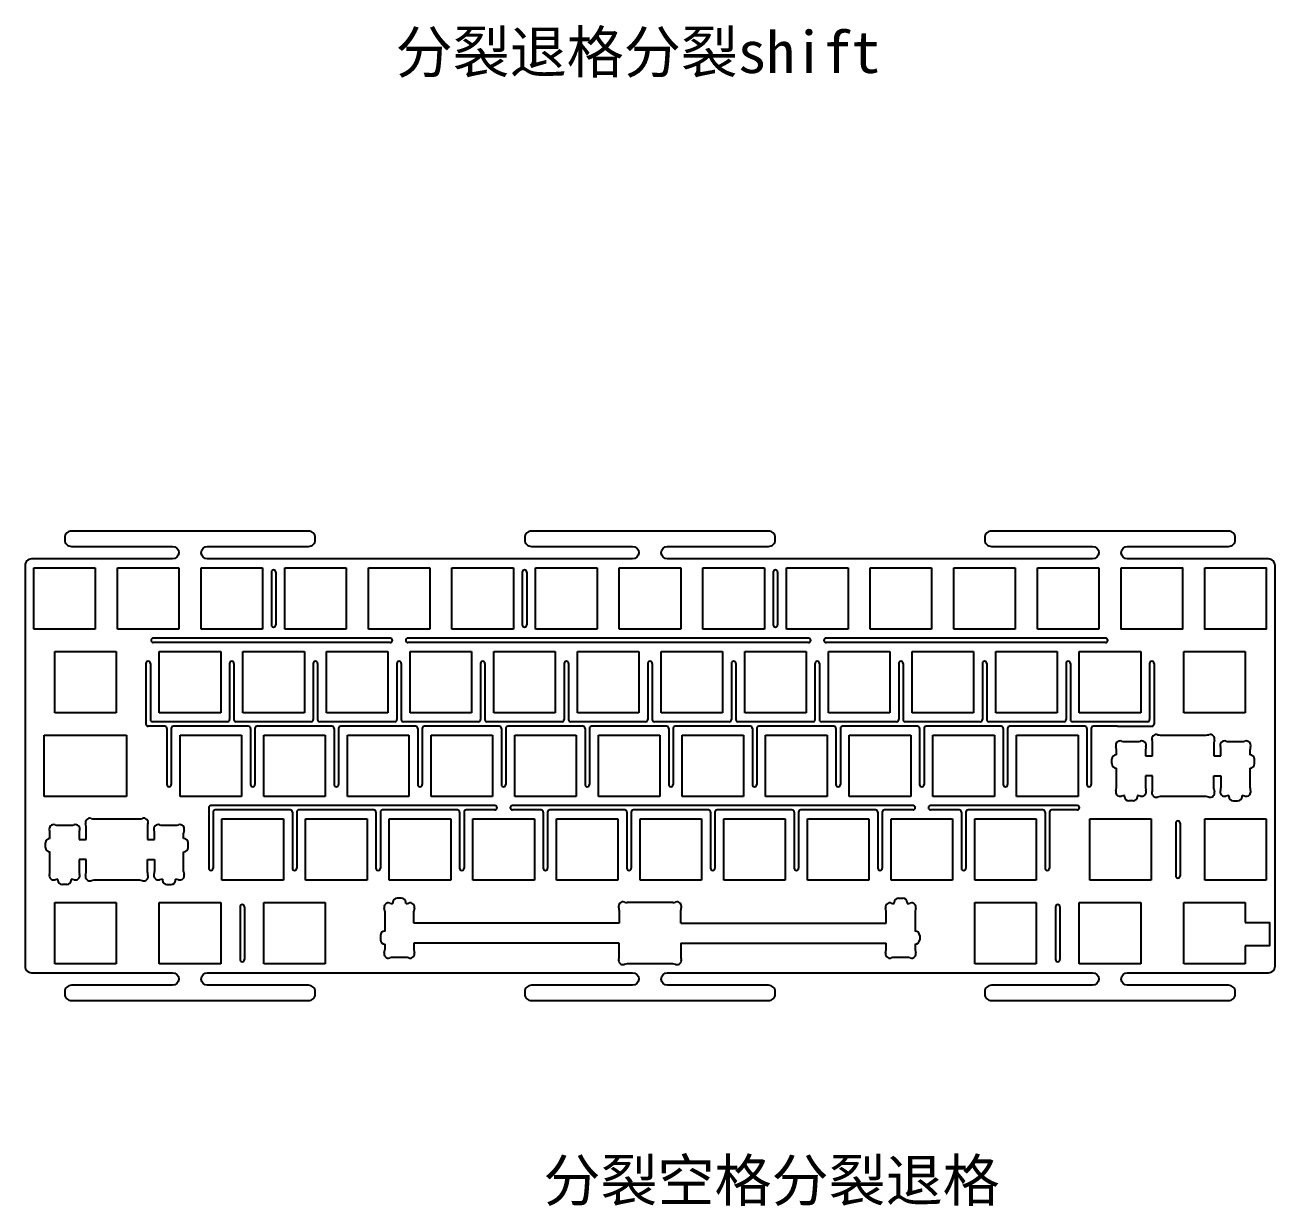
# Model space of a CAD drawing. Header units: millimetres. Extents: x 129 to 1846, y -253 to 443.
# Drawn here: x 1561.2 to 1845.9, y -224.8 to 44.1 of the extents above; entities that cross this region are included whole.
import ezdxf

# ---------------------------------------------------------------- set-up
doc = ezdxf.new("R2010")
doc.units = ezdxf.units.MM
doc.layers.add('BoardOutLine', color=6, linetype='Continuous', true_color=0xff00ff)
for name, color, linetype in [('SUIT-00-06_PBL7', 7, 'Continuous'), ('上壳', 10, 'Continuous'), ('图层1', 14, 'Continuous')]:
    doc.layers.add(name, color=color, linetype=linetype)

msp = doc.modelspace()

# ---------------------------------------------------------------- linework, layer by layer
at = {"color": 0}
for p, q in [((1563.24, -79.46), (1577.24, -79.46)), ((1563.24, -93.46), (1563.24, -79.46)), ((1577.24, -79.46), (1577.24, -93.46)), ((1582.29, -79.46), (1596.29, -79.46)), ((1582.29, -93.46), (1582.29, -79.46)), ((1596.29, -79.46), (1596.29, -93.46)), ((1601.34, -79.46), (1615.34, -79.46)), ((1601.34, -93.46), (1601.34, -79.46)), ((1615.34, -79.46), (1615.34, -93.46)), ((1620.39, -79.46), (1634.39, -79.46)), ((1620.39, -93.46), (1620.39, -79.46)), ((1634.39, -79.46), (1634.39, -93.46)), ((1639.44, -79.46), (1653.44, -79.46)), ((1639.44, -93.46), (1639.44, -79.46)), ((1653.44, -79.46), (1653.44, -93.46)), ((1658.49, -79.46), (1672.49, -79.46)), ((1658.49, -93.46), (1658.49, -79.46)), ((1672.49, -79.46), (1672.49, -93.46)), ((1677.54, -79.46), (1691.54, -79.46)), ((1677.54, -93.46), (1677.54, -79.46)), ((1691.54, -79.46), (1691.54, -93.46)), ((1696.59, -79.46), (1710.59, -79.46)), ((1696.59, -93.46), (1696.59, -79.46)), ((1710.59, -79.46), (1710.59, -93.46)), ((1715.64, -79.46), (1729.64, -79.46)), ((1715.64, -93.46), (1715.64, -79.46)), ((1729.64, -79.46), (1729.64, -93.46)), ((1734.69, -79.46), (1748.69, -79.46)), ((1734.69, -93.46), (1734.69, -79.46)), ((1748.69, -79.46), (1748.69, -93.46)), ((1753.74, -79.46), (1767.74, -79.46)), ((1753.74, -93.46), (1753.74, -79.46)), ((1767.74, -79.46), (1767.74, -93.46)), ((1772.79, -79.46), (1786.79, -79.46)), ((1772.79, -93.46), (1772.79, -79.46)), ((1786.79, -79.46), (1786.79, -93.46)), ((1791.84, -79.46), (1805.84, -79.46)), ((1791.84, -93.46), (1791.84, -79.46)), ((1805.84, -79.46), (1805.84, -93.46)), ((1577.24, -93.46), (1563.24, -93.46)), ((1596.29, -93.46), (1582.29, -93.46)), ((1615.34, -93.46), (1601.34, -93.46)), ((1634.39, -93.46), (1620.39, -93.46)), ((1653.44, -93.46), (1639.44, -93.46)), ((1672.49, -93.46), (1658.49, -93.46)), ((1691.54, -93.46), (1677.54, -93.46)), ((1710.59, -93.46), (1696.59, -93.46)), ((1729.64, -93.46), (1715.64, -93.46)), ((1748.69, -93.46), (1734.69, -93.46)), ((1767.74, -93.46), (1753.74, -93.46)), ((1786.79, -93.46), (1772.79, -93.46)), ((1805.84, -93.46), (1791.84, -93.46)), ((1568, -98.51), (1582, -98.51)), ((1568, -112.51), (1568, -98.51)), ((1582, -98.51), (1582, -112.51)), ((1591.81, -98.51), (1605.81, -98.51)), ((1591.81, -112.51), (1591.81, -98.51)), ((1605.81, -98.51), (1605.81, -112.51)), ((1610.86, -98.51), (1624.86, -98.51)), ((1610.86, -112.51), (1610.86, -98.51)), ((1624.86, -98.51), (1624.86, -112.51)), ((1629.91, -98.51), (1643.91, -98.51)), ((1629.91, -112.51), (1629.91, -98.51)), ((1643.91, -98.51), (1643.91, -112.51)), ((1648.96, -98.51), (1662.96, -98.51)), ((1648.96, -112.51), (1648.96, -98.51)), ((1662.96, -98.51), (1662.96, -112.51)), ((1668.02, -98.51), (1682.01, -98.51)), ((1668.02, -112.51), (1668.02, -98.51)), ((1682.01, -98.51), (1682.01, -112.51)), ((1687.07, -98.51), (1701.06, -98.51)), ((1687.07, -112.51), (1687.07, -98.51)), ((1701.06, -98.51), (1701.06, -112.51)), ((1706.12, -98.51), (1720.11, -98.51)), ((1706.12, -112.51), (1706.12, -98.51)), ((1720.11, -98.51), (1720.11, -112.51)), ((1725.17, -98.51), (1739.16, -98.51)), ((1725.17, -112.51), (1725.17, -98.51)), ((1739.16, -98.51), (1739.16, -112.51)), ((1744.22, -98.51), (1758.21, -98.51)), ((1744.22, -112.51), (1744.22, -98.51)), ((1758.21, -98.51), (1758.21, -112.51)), ((1763.27, -98.51), (1777.26, -98.51)), ((1763.27, -112.51), (1763.27, -98.51)), ((1777.26, -98.51), (1777.26, -112.51)), ((1782.32, -98.51), (1796.31, -98.51)), ((1782.32, -112.51), (1782.32, -98.51)), ((1796.31, -98.51), (1796.31, -112.51)), ((1801.37, -98.51), (1815.36, -98.51)), ((1801.37, -112.51), (1801.37, -98.51)), ((1815.36, -98.51), (1815.36, -112.51)), ((1825.18, -98.51), (1839.18, -98.51)), ((1825.18, -112.51), (1825.18, -98.51)), ((1839.18, -98.51), (1839.18, -112.51)), ((1582, -112.51), (1568, -112.51)), ((1605.81, -112.51), (1591.81, -112.51)), ((1624.86, -112.51), (1610.86, -112.51)), ((1643.91, -112.51), (1629.91, -112.51)), ((1662.96, -112.51), (1648.96, -112.51)), ((1682.01, -112.51), (1668.02, -112.51)), ((1701.06, -112.51), (1687.07, -112.51)), ((1720.11, -112.51), (1706.12, -112.51)), ((1739.16, -112.51), (1725.17, -112.51)), ((1758.21, -112.51), (1744.22, -112.51)), ((1777.26, -112.51), (1763.27, -112.51)), ((1796.31, -112.51), (1782.32, -112.51)), ((1815.36, -112.51), (1801.37, -112.51)), ((1839.18, -112.51), (1825.18, -112.51)), ((1596.58, -117.56), (1610.58, -117.56)), ((1596.58, -131.56), (1596.58, -117.56)), ((1610.58, -117.56), (1610.58, -131.56)), ((1615.63, -117.56), (1629.63, -117.56)), ((1615.63, -131.56), (1615.63, -117.56)), ((1629.63, -117.56), (1629.63, -131.56)), ((1634.68, -117.56), (1648.68, -117.56)), ((1634.68, -131.56), (1634.68, -117.56)), ((1648.68, -117.56), (1648.68, -131.56)), ((1653.73, -117.56), (1667.73, -117.56)), ((1653.73, -131.56), (1653.73, -117.56)), ((1667.73, -117.56), (1667.73, -131.56)), ((1672.78, -117.56), (1686.78, -117.56)), ((1672.78, -131.56), (1672.78, -117.56)), ((1686.78, -117.56), (1686.78, -131.56)), ((1691.83, -117.56), (1705.83, -117.56)), ((1691.83, -131.56), (1691.83, -117.56)), ((1705.83, -117.56), (1705.83, -131.56)), ((1710.88, -117.56), (1724.88, -117.56)), ((1710.88, -131.56), (1710.88, -117.56)), ((1724.88, -117.56), (1724.88, -131.56)), ((1729.93, -117.56), (1743.93, -117.56)), ((1729.93, -131.56), (1729.93, -117.56)), ((1743.93, -117.56), (1743.93, -131.56)), ((1748.98, -117.56), (1762.98, -117.56)), ((1748.98, -131.56), (1748.98, -117.56)), ((1762.98, -117.56), (1762.98, -131.56)), ((1768.03, -117.56), (1782.03, -117.56)), ((1768.03, -131.56), (1768.03, -117.56)), ((1782.03, -117.56), (1782.03, -131.56)), ((1787.08, -117.56), (1801.08, -117.56)), ((1787.08, -131.56), (1787.08, -117.56)), ((1801.08, -117.56), (1801.08, -131.56)), ((1610.58, -131.56), (1596.58, -131.56)), ((1629.63, -131.56), (1615.63, -131.56)), ((1648.68, -131.56), (1634.68, -131.56)), ((1667.73, -131.56), (1653.73, -131.56)), ((1686.78, -131.56), (1672.78, -131.56)), ((1705.83, -131.56), (1691.83, -131.56)), ((1724.88, -131.56), (1710.88, -131.56)), ((1743.93, -131.56), (1729.93, -131.56)), ((1762.98, -131.56), (1748.98, -131.56)), ((1782.03, -131.56), (1768.03, -131.56)), ((1801.08, -131.56), (1787.08, -131.56)), ((1606.1, -136.61), (1620.1, -136.61)), ((1606.1, -150.61), (1606.1, -136.61)), ((1620.1, -136.61), (1620.1, -150.61)), ((1625.15, -136.61), (1639.15, -136.61)), ((1625.15, -150.61), (1625.15, -136.61)), ((1639.15, -136.61), (1639.15, -150.61)), ((1644.2, -136.61), (1658.2, -136.61)), ((1644.2, -150.61), (1644.2, -136.61)), ((1658.2, -136.61), (1658.2, -150.61)), ((1663.25, -136.61), (1677.25, -136.61)), ((1663.25, -150.61), (1663.25, -136.61)), ((1677.25, -136.61), (1677.25, -150.61)), ((1682.3, -136.61), (1696.3, -136.61)), ((1682.3, -150.61), (1682.3, -136.61)), ((1696.3, -136.61), (1696.3, -150.61)), ((1701.35, -136.61), (1715.35, -136.61)), ((1701.35, -150.61), (1701.35, -136.61)), ((1715.35, -136.61), (1715.35, -150.61)), ((1720.4, -136.61), (1734.4, -136.61)), ((1720.4, -150.61), (1720.4, -136.61)), ((1734.4, -136.61), (1734.4, -150.61)), ((1739.45, -136.61), (1753.45, -136.61)), ((1739.45, -150.61), (1739.45, -136.61)), ((1753.45, -136.61), (1753.45, -150.61)), ((1758.5, -136.61), (1772.5, -136.61)), ((1758.5, -150.61), (1758.5, -136.61)), ((1772.5, -136.61), (1772.5, -150.61)), ((1777.55, -136.61), (1791.55, -136.61)), ((1777.55, -150.61), (1777.55, -136.61)), ((1791.55, -136.61), (1791.55, -150.61)), ((1803.75, -136.61), (1817.75, -136.61)), ((1803.75, -150.61), (1803.75, -136.61)), ((1817.75, -136.61), (1817.75, -150.61)), ((1829.94, -136.61), (1843.94, -136.61)), ((1829.94, -150.61), (1829.94, -136.61)), ((1843.94, -136.61), (1843.94, -150.61)), ((1620.1, -150.61), (1606.1, -150.61)), ((1639.15, -150.61), (1625.15, -150.61)), ((1658.2, -150.61), (1644.2, -150.61)), ((1677.25, -150.61), (1663.25, -150.61)), ((1696.3, -150.61), (1682.3, -150.61)), ((1715.35, -150.61), (1701.35, -150.61)), ((1734.4, -150.61), (1720.4, -150.61)), ((1753.45, -150.61), (1739.45, -150.61)), ((1772.5, -150.61), (1758.5, -150.61)), ((1791.55, -150.61), (1777.55, -150.61)), ((1817.75, -150.61), (1803.75, -150.61)), ((1843.94, -150.61), (1829.94, -150.61)), ((1568, -155.66), (1582, -155.66)), ((1568, -169.66), (1568, -155.66)), ((1582, -155.66), (1582, -169.66)), ((1591.81, -155.66), (1605.81, -155.66)), ((1591.81, -169.66), (1591.81, -155.66)), ((1605.81, -155.66), (1605.81, -169.66)), ((1615.63, -155.66), (1629.63, -155.66)), ((1615.63, -169.66), (1615.63, -155.66)), ((1629.63, -155.66), (1629.63, -169.66)), ((1777.55, -155.66), (1791.55, -155.66)), ((1777.55, -169.66), (1777.55, -155.66)), ((1791.55, -155.66), (1791.55, -169.66)), ((1801.36, -155.66), (1815.36, -155.66)), ((1801.36, -169.66), (1801.36, -155.66)), ((1815.36, -155.66), (1815.36, -169.66)), ((1825.18, -169.66), (1825.18, -155.66)), ((1825.18, -155.66), (1839.18, -155.66)), ((1839.18, -155.66), (1839.18, -160.22)), ((1839.18, -165.53), (1839.18, -169.66)), ((1582, -169.66), (1568, -169.66)), ((1605.81, -169.66), (1591.81, -169.66)), ((1629.63, -169.66), (1615.63, -169.66)), ((1791.55, -169.66), (1777.55, -169.66)), ((1815.36, -169.66), (1801.36, -169.66)), ((1839.18, -169.66), (1825.18, -169.66))]:
    msp.add_line(p, q, dxfattribs=at)
at = {"linetype": 'Continuous'}
msp.add_lwpolyline([(1561.24, -124.56), (1561.24, -169.66), (1561.24, -170.16, 0.414214), (1562.74, -171.66), (1594.8, -171.66, -0.399638), (1596.3, -173.09, -0.399638), (1594.8, -174.51), (1571.8, -174.51, 0.414214), (1570.3, -176.01), (1570.3, -176.51, 0.414214), (1571.8, -178.01), (1598.82, -178.01), (1625.84, -178.01, 0.414214), (1627.34, -176.51), (1627.34, -176.01, 0.414214), (1625.84, -174.51), (1602.84, -174.51, -0.399638), (1601.34, -173.09, -0.399638), (1602.84, -171.66), (1699.57, -171.66, -0.399638), (1701.07, -173.09, -0.399638), (1699.57, -174.51), (1676.57, -174.51, 0.414214), (1675.07, -176.01), (1675.07, -176.51, 0.414214), (1676.57, -178.01), (1703.59, -178.01), (1730.61, -178.01, 0.414214), (1732.11, -176.51), (1732.11, -176.01, 0.414214), (1730.61, -174.51), (1707.61, -174.51, -0.399638), (1706.11, -173.09, -0.399638), (1707.61, -171.66), (1804.34, -171.66, -0.399638), (1805.84, -173.09, -0.399638), (1804.34, -174.51), (1781.34, -174.51, 0.414214), (1779.84, -176.01), (1779.84, -176.51, 0.414214), (1781.34, -178.01), (1808.36, -178.01), (1835.38, -178.01, 0.414214), (1836.88, -176.51), (1836.88, -176.01, 0.414214), (1835.38, -174.51), (1812.38, -174.51, -0.399638), (1810.88, -173.09, -0.399638), (1812.38, -171.66), (1844.44, -171.66, 0.414214), (1845.94, -170.16), (1845.94, -124.56), (1845.94, -78.96, 0.414214), (1844.44, -77.46), (1812.38, -77.46, -0.399638), (1810.88, -76.04, -0.399638), (1812.38, -74.61), (1835.38, -74.61, 0.414214), (1836.88, -73.11), (1836.88, -72.61, 0.414214), (1835.38, -71.11), (1808.36, -71.11), (1781.34, -71.11, 0.414214), (1779.84, -72.61), (1779.84, -73.11, 0.414214), (1781.34, -74.61), (1804.34, -74.61, -0.399638), (1805.84, -76.04, -0.399638), (1804.34, -77.46), (1707.61, -77.46, -0.399638), (1706.11, -76.04, -0.399638), (1707.61, -74.61), (1730.61, -74.61, 0.414214), (1732.11, -73.11), (1732.11, -72.61, 0.414214), (1730.61, -71.11), (1703.59, -71.11), (1676.57, -71.11, 0.414214), (1675.07, -72.61), (1675.07, -73.11, 0.414214), (1676.57, -74.61), (1699.57, -74.61, -0.399638), (1701.07, -76.04, -0.399638), (1699.57, -77.46), (1602.84, -77.46, -0.399638), (1601.34, -76.04, -0.399638), (1602.84, -74.61), (1625.84, -74.61, 0.414214), (1627.34, -73.11), (1627.34, -72.61, 0.414214), (1625.84, -71.11), (1598.82, -71.11), (1571.8, -71.11, 0.414214), (1570.3, -72.61), (1570.3, -73.11, 0.414214), (1571.8, -74.61), (1594.8, -74.61, -0.399638), (1596.3, -76.04, -0.399638), (1594.8, -77.46), (1562.74, -77.46, 0.414214), (1561.24, -78.96), (1561.24, -79.46)], format="xyb", close=True, dxfattribs=at)
at = {"color": 0}
for points in [[(1810.89, -79.46), (1824.89, -79.46), (1824.89, -93.46), (1810.89, -93.46)], [(1829.94, -79.46), (1843.94, -79.46), (1843.94, -93.46), (1829.94, -93.46)]]:
    msp.add_lwpolyline(points, close=True, dxfattribs=at)
msp.add_lwpolyline([(1839.18, -160.22), (1844.67, -160.22), (1844.67, -165.53), (1839.18, -165.53)])
at = {"layer": 'BoardOutLine'}
for p, q in [((1617.36, -80.46), (1617.36, -92.46)), ((1618.36, -80.46), (1618.36, -92.46)), ((1674.51, -80.46), (1674.51, -92.46)), ((1675.51, -80.46), (1675.51, -92.46)), ((1731.66, -80.46), (1731.66, -92.46)), ((1732.66, -80.46), (1732.66, -92.46)), ((1823.34, -137.61), (1823.34, -149.61)), ((1824.34, -137.61), (1824.34, -149.61)), ((1610.22, -156.66), (1610.22, -168.66)), ((1611.22, -156.66), (1611.22, -168.66)), ((1795.96, -156.66), (1795.96, -168.66)), ((1796.96, -156.66), (1796.96, -168.66))]:
    msp.add_line(p, q, dxfattribs=at)
for centre, start, end in [((1617.86, -80.46), 0, 180), ((1675.01, -80.46), 0, 180), ((1732.16, -80.46), 0, 180), ((1617.86, -92.46), 180, 0), ((1675.01, -92.46), 180, 0), ((1732.16, -92.46), 180, 0), ((1823.84, -137.61), 0, 180), ((1823.84, -149.61), 180, 0), ((1610.72, -156.66), 0, 180), ((1796.46, -156.66), 0, 180), ((1610.72, -168.66), 180, 0), ((1796.46, -168.66), 180, 0)]:
    msp.add_arc(centre, 0.5, start, end, dxfattribs=at)
at = {"layer": 'SUIT-00-06_PBL7', "color": 7, "linetype": 'Continuous'}
for p, q in [((1565.62, -131.56), (1565.62, -117.56)), ((1565.62, -117.56), (1584.38, -117.56)), ((1584.38, -117.56), (1584.38, -131.56)), ((1584.38, -131.56), (1565.62, -131.56))]:
    msp.add_line(p, q, dxfattribs=at)
at = {"layer": '上壳'}
for p, q in [((1644.44, -95.49), (1590.46, -95.49)), ((1644.44, -96.49), (1590.46, -96.49)), ((1644.94, -95.99), (1644.94, -95.99)), ((1647.94, -95.99), (1647.94, -95.99)), ((1739.69, -95.49), (1648.44, -95.49)), ((1739.69, -96.49), (1648.44, -96.49)), ((1740.19, -95.99), (1740.19, -95.99)), ((1743.19, -95.99), (1743.19, -95.99)), ((1807.36, -95.49), (1743.69, -95.49)), ((1807.36, -96.49), (1743.69, -96.49)), ((1588.79, -101.26), (1588.79, -115.04)), ((1589.79, -101.26), (1589.79, -114.04)), ((1607.84, -101.26), (1607.84, -114.04)), ((1608.84, -101.26), (1608.84, -114.04)), ((1626.89, -101.26), (1626.89, -114.04)), ((1627.89, -101.26), (1627.89, -114.04)), ((1645.94, -101.26), (1645.94, -114.04)), ((1646.94, -101.26), (1646.94, -114.04)), ((1664.99, -101.26), (1664.99, -114.04)), ((1665.99, -101.26), (1665.99, -114.04)), ((1684.04, -101.26), (1684.04, -114.04)), ((1685.04, -101.26), (1685.04, -114.04)), ((1703.09, -101.26), (1703.09, -114.04)), ((1704.09, -101.26), (1704.09, -114.04)), ((1722.14, -101.26), (1722.14, -114.04)), ((1723.14, -101.26), (1723.14, -114.04)), ((1741.19, -114.04), (1741.19, -101.26)), ((1742.19, -101.26), (1742.19, -114.04)), ((1760.24, -101.26), (1760.24, -114.04)), ((1761.24, -101.26), (1761.24, -114.04)), ((1779.29, -101.26), (1779.29, -114.04)), ((1780.29, -101.26), (1780.29, -114.04)), ((1798.34, -101.26), (1798.34, -114.04)), ((1799.34, -101.26), (1799.34, -114.04)), ((1817.39, -101.26), (1817.39, -114.04)), ((1818.39, -101.26), (1818.39, -115.04)), ((1593.05, -115.54), (1589.29, -115.54)), ((1607.34, -114.54), (1590.29, -114.54)), ((1593.55, -116.04), (1593.55, -128.81)), ((1594.55, -116.04), (1594.55, -128.81)), ((1612.1, -115.54), (1595.05, -115.54)), ((1626.39, -114.54), (1609.34, -114.54)), ((1612.6, -116.04), (1612.6, -128.81)), ((1613.6, -116.04), (1613.6, -128.81)), ((1631.15, -115.54), (1614.1, -115.54)), ((1645.44, -114.54), (1628.39, -114.54)), ((1631.65, -116.04), (1631.65, -128.81)), ((1632.65, -116.04), (1632.65, -128.81)), ((1650.2, -115.54), (1633.15, -115.54)), ((1664.49, -114.54), (1647.44, -114.54)), ((1650.7, -116.04), (1650.7, -128.81)), ((1651.7, -116.04), (1651.7, -128.81)), ((1669.25, -115.54), (1652.2, -115.54)), ((1683.54, -114.54), (1666.49, -114.54)), ((1669.75, -116.04), (1669.75, -128.81)), ((1670.75, -116.04), (1670.75, -128.81)), ((1688.3, -115.54), (1671.25, -115.54)), ((1702.59, -114.54), (1685.54, -114.54)), ((1688.8, -116.04), (1688.8, -128.81)), ((1689.8, -116.04), (1689.8, -128.81)), ((1707.35, -115.54), (1690.3, -115.54)), ((1721.64, -114.54), (1704.59, -114.54)), ((1707.85, -116.04), (1707.85, -128.81)), ((1708.85, -116.04), (1708.85, -128.81)), ((1726.4, -115.54), (1709.35, -115.54)), ((1740.69, -114.54), (1723.64, -114.54)), ((1726.9, -116.04), (1726.9, -128.81)), ((1727.9, -116.04), (1727.9, -128.81)), ((1745.45, -115.54), (1728.4, -115.54)), ((1759.74, -114.54), (1742.69, -114.54)), ((1745.95, -116.04), (1745.95, -128.81)), ((1746.95, -116.04), (1746.95, -128.81)), ((1764.5, -115.54), (1747.45, -115.54)), ((1778.79, -114.54), (1761.74, -114.54)), ((1765, -116.04), (1765, -128.81)), ((1766, -116.04), (1766, -128.81)), ((1783.55, -115.54), (1766.5, -115.54)), ((1797.84, -114.54), (1780.79, -114.54)), ((1784.05, -116.04), (1784.05, -128.81)), ((1785.05, -116.04), (1785.05, -128.81)), ((1802.6, -115.54), (1785.55, -115.54)), ((1816.89, -114.54), (1799.84, -114.54)), ((1803.1, -116.04), (1803.1, -128.81)), ((1804.1, -116.04), (1804.1, -128.81)), ((1810.04, -115.54), (1804.6, -115.54)), ((1810.04, -115.54), (1811.29, -115.54)), ((1811.29, -115.54), (1817.89, -115.54)), ((1817.89, -115.54), (1817.89, -115.54)), ((1811.59, -119.03), (1814.68, -119.03)), ((1818.03, -122.26), (1818.03, -119.34)), ((1819.81, -117.56), (1830.25, -117.56)), ((1832.03, -119.34), (1832.03, -122.26)), ((1835.39, -119.03), (1838.48, -119.03)), ((1809.81, -122.06), (1809.81, -120.81)), ((1816.46, -120.81), (1816.46, -122.26)), ((1816.46, -122.26), (1818.03, -122.26)), ((1832.03, -122.26), (1833.61, -122.26)), ((1833.61, -122.26), (1833.61, -120.81)), ((1840.26, -122.06), (1840.26, -120.81)), ((1808.81, -124.06), (1808.81, -123.06)), ((1809.81, -129.55), (1809.81, -125.06)), ((1840.26, -129.55), (1840.26, -125.06)), ((1841.26, -124.06), (1841.26, -123.06)), ((1818.03, -126.86), (1816.46, -126.86)), ((1816.46, -126.86), (1816.46, -129.55)), ((1818.03, -129.78), (1818.03, -126.86)), ((1832.03, -129.78), (1832.03, -126.86)), ((1832.03, -126.86), (1833.61, -126.86)), ((1833.61, -126.86), (1833.61, -129.55)), ((1668.25, -133.59), (1603.58, -133.59)), ((1763.5, -133.59), (1672.25, -133.59)), ((1800.91, -133.59), (1767.5, -133.59)), ((1811.63, -131.33), (1811.59, -131.33)), ((1811.63, -131.53), (1811.63, -131.33)), ((1813.63, -132.53), (1812.63, -132.53)), ((1814.68, -131.33), (1814.63, -131.33)), ((1814.63, -131.33), (1814.63, -131.53)), ((1830.25, -131.56), (1819.81, -131.56)), ((1835.39, -131.33), (1835.43, -131.33)), ((1835.43, -131.33), (1835.43, -131.53)), ((1836.43, -132.53), (1837.43, -132.53)), ((1838.43, -131.53), (1838.43, -131.33)), ((1838.43, -131.33), (1838.48, -131.33)), ((1576.93, -136.61), (1587.37, -136.61)), ((1603.08, -134.09), (1603.08, -147.86)), ((1604.08, -135.09), (1604.08, -147.86)), ((1621.63, -134.59), (1604.58, -134.59)), ((1622.13, -135.09), (1622.13, -147.86)), ((1623.13, -135.09), (1623.13, -147.86)), ((1640.68, -134.59), (1623.63, -134.59)), ((1641.18, -135.09), (1641.18, -147.86)), ((1642.18, -135.09), (1642.18, -147.86)), ((1659.73, -134.59), (1642.68, -134.59)), ((1660.23, -135.09), (1660.23, -147.86)), ((1661.23, -135.09), (1661.23, -147.86)), ((1668.25, -134.59), (1661.73, -134.59)), ((1668.75, -134.09), (1668.75, -134.09)), ((1671.75, -134.09), (1671.75, -134.09)), ((1678.78, -134.59), (1672.25, -134.59)), ((1679.28, -135.09), (1679.28, -147.86)), ((1680.28, -135.09), (1680.28, -147.86)), ((1697.83, -134.59), (1680.78, -134.59)), ((1698.33, -135.09), (1698.33, -147.86)), ((1699.33, -135.09), (1699.33, -147.86)), ((1716.88, -134.59), (1699.83, -134.59)), ((1717.38, -135.09), (1717.38, -147.86)), ((1718.38, -135.09), (1718.38, -147.86)), ((1735.93, -134.59), (1718.88, -134.59)), ((1736.43, -135.09), (1736.43, -147.86)), ((1737.43, -135.09), (1737.43, -147.86)), ((1754.98, -134.59), (1737.93, -134.59)), ((1755.48, -135.09), (1755.48, -147.86)), ((1756.48, -135.09), (1756.48, -147.86)), ((1763.5, -134.59), (1756.98, -134.59)), ((1764, -134.09), (1764, -134.09)), ((1767, -134.09), (1767, -134.09)), ((1774.03, -134.59), (1767.5, -134.59)), ((1774.53, -135.09), (1774.53, -147.86)), ((1775.53, -135.09), (1775.53, -147.86)), ((1793.08, -134.59), (1776.03, -134.59)), ((1793.58, -135.09), (1793.58, -147.86)), ((1794.58, -135.09), (1794.58, -147.86)), ((1800.91, -134.59), (1795.08, -134.59)), ((1568.7, -138.08), (1571.79, -138.08)), ((1575.15, -141.31), (1575.15, -138.39)), ((1589.15, -138.39), (1589.15, -141.31)), ((1592.5, -138.08), (1595.59, -138.08)), ((1565.92, -143.11), (1565.92, -142.11)), ((1566.92, -141.11), (1566.92, -139.86)), ((1573.57, -139.86), (1573.57, -141.31)), ((1573.57, -141.31), (1575.15, -141.31)), ((1589.15, -141.31), (1590.72, -141.31)), ((1590.72, -141.31), (1590.72, -139.86)), ((1597.37, -141.11), (1597.37, -139.86)), ((1598.37, -143.11), (1598.37, -142.11)), ((1566.92, -148.6), (1566.92, -144.11)), ((1597.37, -148.6), (1597.37, -144.11)), ((1575.15, -145.91), (1573.57, -145.91)), ((1573.57, -145.91), (1573.57, -148.6)), ((1575.15, -148.83), (1575.15, -145.91)), ((1589.15, -148.83), (1589.15, -145.91)), ((1589.15, -145.91), (1590.72, -145.91)), ((1590.72, -145.91), (1590.72, -148.6)), ((1568.75, -150.38), (1568.7, -150.38)), ((1568.75, -150.58), (1568.75, -150.38)), ((1571.79, -150.38), (1571.75, -150.38)), ((1571.75, -150.38), (1571.75, -150.58)), ((1587.37, -150.61), (1576.93, -150.61)), ((1592.5, -150.38), (1592.55, -150.38)), ((1592.55, -150.38), (1592.55, -150.58)), ((1595.55, -150.58), (1595.55, -150.38)), ((1595.55, -150.38), (1595.59, -150.38)), ((1570.75, -151.58), (1569.75, -151.58)), ((1593.55, -151.58), (1594.55, -151.58)), ((1644.99, -155.89), (1644.94, -155.89)), ((1644.99, -155.69), (1644.99, -155.89)), ((1646.99, -154.69), (1645.99, -154.69)), ((1647.99, -155.89), (1647.99, -155.69)), ((1648.04, -155.89), (1647.99, -155.89)), ((1708.81, -155.66), (1698.37, -155.66)), ((1759.14, -155.89), (1759.19, -155.89)), ((1759.19, -155.89), (1759.19, -155.69)), ((1760.19, -154.69), (1761.19, -154.69)), ((1762.19, -155.69), (1762.19, -155.89)), ((1762.19, -155.89), (1762.23, -155.89)), ((1643.17, -157.67), (1643.17, -162.16)), ((1649.82, -160.36), (1649.82, -157.67)), ((1696.59, -157.44), (1696.59, -160.36)), ((1710.59, -160.36), (1710.59, -157.44)), ((1757.36, -160.36), (1757.36, -157.67)), ((1764.01, -157.67), (1764.01, -162.16)), ((1642.17, -163.16), (1642.17, -164.16)), ((1649.82, -164.96), (1649.82, -166.41)), ((1696.59, -167.88), (1696.59, -164.96)), ((1710.59, -164.96), (1710.59, -167.88)), ((1757.36, -166.41), (1757.36, -164.96)), ((1765.01, -163.16), (1765.01, -164.16)), ((1643.17, -165.16), (1643.17, -166.41)), ((1764.01, -165.16), (1764.01, -166.41)), ((1648.04, -168.19), (1644.94, -168.19)), ((1708.8, -169.66), (1698.36, -169.66)), ((1762.23, -168.19), (1759.14, -168.19))]:
    msp.add_line(p, q, dxfattribs=at)
for centre, radius, start, end in [((1590.46, -95.99), 0.5, 90, 270), ((1644.44, -95.99), 0.5, 270, 89.7719), ((1648.44, -95.99), 0.5, 90, 269.8631), ((1739.69, -95.99), 0.5, 270, 89.7719), ((1743.69, -95.99), 0.5, 90, 269.8631), ((1807.36, -95.99), 0.5, 270, 90), ((1589.29, -101.26), 0.5, 0, 180), ((1608.34, -101.26), 0.5, 0, 180), ((1627.39, -101.26), 0.5, 0, 180), ((1646.44, -101.26), 0.5, 0, 180), ((1665.49, -101.26), 0.5, 0, 180), ((1684.54, -101.26), 0.5, 0, 180), ((1703.59, -101.26), 0.5, 0, 180), ((1722.64, -101.26), 0.5, 0, 180), ((1741.69, -101.26), 0.5, 0, 180), ((1760.74, -101.26), 0.5, 0, 180), ((1779.79, -101.26), 0.5, 0, 180), ((1798.84, -101.26), 0.5, 0, 180), ((1817.89, -101.26), 0.5, 0, 180), ((1589.29, -115.04), 0.5, 180, 270), ((1590.29, -114.04), 0.5, 180, 270), ((1593.05, -116.04), 0.5, 0, 90), ((1595.05, -116.04), 0.5, 90, 180), ((1607.34, -114.04), 0.5, 270, 0), ((1609.34, -114.04), 0.5, 180, 270), ((1612.1, -116.04), 0.5, 0, 90), ((1614.1, -116.04), 0.5, 90, 180), ((1626.39, -114.04), 0.5, 270, 0), ((1628.39, -114.04), 0.5, 180, 270), ((1631.15, -116.04), 0.5, 0, 90), ((1633.15, -116.04), 0.5, 90, 180), ((1645.44, -114.04), 0.5, 270, 0), ((1647.44, -114.04), 0.5, 180, 270), ((1650.2, -116.04), 0.5, 0, 90), ((1652.2, -116.04), 0.5, 90, 180), ((1664.49, -114.04), 0.5, 270, 0), ((1666.49, -114.04), 0.5, 180, 270), ((1669.25, -116.04), 0.5, 0, 90), ((1671.25, -116.04), 0.5, 90, 180), ((1683.54, -114.04), 0.5, 270, 0), ((1685.54, -114.04), 0.5, 180, 270), ((1688.3, -116.04), 0.5, 0, 90), ((1690.3, -116.04), 0.5, 90, 180), ((1702.59, -114.04), 0.5, 270, 0), ((1704.59, -114.04), 0.5, 180, 270), ((1707.35, -116.04), 0.5, 0, 90), ((1709.35, -116.04), 0.5, 90, 180), ((1721.64, -114.04), 0.5, 270, 0), ((1723.64, -114.04), 0.5, 180, 270), ((1726.4, -116.04), 0.5, 0, 90), ((1728.4, -116.04), 0.5, 90, 180), ((1740.69, -114.04), 0.5, 270, 0), ((1742.69, -114.04), 0.5, 180, 270), ((1745.45, -116.04), 0.5, 0, 90), ((1747.45, -116.04), 0.5, 90, 180), ((1759.74, -114.04), 0.5, 270, 0), ((1761.74, -114.04), 0.5, 180, 270), ((1764.5, -116.04), 0.5, 0, 90), ((1766.5, -116.04), 0.5, 90, 180), ((1778.79, -114.04), 0.5, 270, 0), ((1780.79, -114.04), 0.5, 180, 270), ((1783.55, -116.04), 0.5, 0, 90), ((1785.55, -116.04), 0.5, 90, 180), ((1797.84, -114.04), 0.5, 270, 0), ((1799.84, -114.04), 0.5, 180, 270), ((1802.6, -116.04), 0.5, 0, 90), ((1804.6, -116.04), 0.5, 90, 180), ((1813.12, -117.31), 3.55, 150.0908, 150.1264), ((1813.12, -117.31), 3.55, 29.8736, 29.9092), ((1816.89, -114.04), 0.5, 270, 0), ((1817.89, -116.54), 1, 90, 90), ((1817.89, -115.04), 0.5, 270, 0), ((1810.66, -119.89), 1, 72.0237, 197.9763), ((1811.59, -117.03), 2, 252.0237, 270), ((1814.68, -117.03), 2, 270, 287.9763), ((1815.6, -119.89), 1, 342.0237, 107.9763), ((1818.89, -118.42), 1, 72.0237, 197.9763), ((1816.03, -119.34), 2, 360, 17.9763), ((1819.81, -115.56), 2, 252.0237, 270), ((1830.25, -115.56), 2, 270, 287.9763), ((1831.18, -118.42), 1, 342.0237, 107.9763), ((1834.03, -119.34), 2, 162.0237, 180), ((1834.46, -119.89), 1, 72.0237, 197.9763), ((1835.39, -117.03), 2, 252.0237, 270), ((1838.48, -117.03), 2, 270, 287.9763), ((1839.4, -119.89), 1, 342.0237, 107.9763), ((1809.81, -123.06), 1, 90, 180), ((1807.81, -120.81), 2, 0, 17.9763), ((1818.46, -120.81), 2, 162.0237, 180), ((1831.61, -120.81), 2, 0, 17.9763), ((1842.26, -120.81), 2, 162.0237, 180), ((1840.26, -123.06), 1, 0, 90), ((1809.81, -124.06), 1, 180, 270), ((1840.26, -124.06), 1, 270, 360), ((1594.05, -128.81), 0.5, 180, 0), ((1613.1, -128.81), 0.5, 180, 0), ((1632.15, -128.81), 0.5, 180, 0), ((1651.2, -128.81), 0.5, 180, 0), ((1670.25, -128.81), 0.5, 180, 0), ((1689.3, -128.81), 0.5, 180, 0), ((1708.35, -128.81), 0.5, 180, 0), ((1727.4, -128.81), 0.5, 180, 0), ((1746.45, -128.81), 0.5, 180, 0), ((1765.5, -128.81), 0.5, 180, 0), ((1784.55, -128.81), 0.5, 180, 0), ((1803.6, -128.81), 0.5, 180, 0), ((1810.66, -130.48), 1, 162.0237, 287.9763), ((1807.81, -129.55), 2, 342.0237, 360), ((1815.6, -130.48), 1, 252.0237, 17.9763), ((1818.46, -129.55), 2, 180, 197.9763), ((1818.89, -130.71), 1, 162.0237, 287.9763), ((1816.03, -129.78), 2, 342.0237, 360), ((1831.18, -130.71), 1, 252.0237, 17.9763), ((1834.03, -129.78), 2, 180, 197.9763), ((1834.46, -130.48), 1, 162.0237, 287.9763), ((1831.61, -129.55), 2, 342.0237, 0), ((1839.4, -130.48), 1, 252.0237, 17.9763), ((1842.26, -129.55), 2, 180, 197.9763), ((1603.58, -134.09), 0.5, 90, 180), ((1668.25, -134.09), 0.5, 270, 89.7719), ((1672.25, -134.09), 0.5, 90, 269.8631), ((1763.5, -134.09), 0.5, 270, 89.7719), ((1767.5, -134.09), 0.5, 90, 269.8631), ((1800.91, -134.09), 0.5, 270, 90), ((1811.59, -133.33), 2, 90, 107.9763), ((1812.63, -131.53), 1, 180, 270), ((1813.63, -131.53), 1, 270, 0), ((1814.68, -133.33), 2, 72.0237, 90), ((1819.81, -133.56), 2, 90, 107.9763), ((1830.25, -133.56), 2, 72.0237, 90), ((1835.39, -133.33), 2, 90, 107.9763), ((1836.43, -131.53), 1, 180, 270), ((1837.43, -131.53), 1, 270, 0), ((1838.48, -133.33), 2, 72.0237, 90), ((1576, -137.47), 1, 72.0237, 197.9763), ((1576.93, -134.61), 2, 252.0237, 270), ((1587.37, -134.61), 2, 270, 287.9763), ((1588.29, -137.47), 1, 342.0237, 107.9763), ((1604.58, -135.09), 0.5, 90, 180), ((1621.63, -135.09), 0.5, 0, 90), ((1623.63, -135.09), 0.5, 90, 180), ((1640.68, -135.09), 0.5, 0, 90), ((1642.68, -135.09), 0.5, 90, 180), ((1659.73, -135.09), 0.5, 0, 90), ((1661.73, -135.09), 0.5, 90, 180), ((1678.78, -135.09), 0.5, 0, 90), ((1680.78, -135.09), 0.5, 90, 180), ((1697.83, -135.09), 0.5, 0, 90), ((1699.83, -135.09), 0.5, 90, 180), ((1716.88, -135.09), 0.5, 0, 90), ((1718.88, -135.09), 0.5, 90, 180), ((1735.93, -135.09), 0.5, 0, 90), ((1737.93, -135.09), 0.5, 90, 180), ((1754.98, -135.09), 0.5, 0, 90), ((1756.98, -135.09), 0.5, 90, 180), ((1774.03, -135.09), 0.5, 0, 90), ((1776.03, -135.09), 0.5, 90, 180), ((1793.08, -135.09), 0.5, 0, 90), ((1795.08, -135.09), 0.5, 90, 180), ((1567.77, -138.94), 1, 72.0237, 197.9763), ((1564.92, -139.86), 2, 0, 17.9763), ((1568.7, -136.08), 2, 252.0237, 270), ((1571.79, -136.08), 2, 270, 287.9763), ((1572.72, -138.94), 1, 342.0237, 107.9763), ((1575.57, -139.86), 2, 162.0237, 180), ((1573.15, -138.39), 2, 360, 17.9763), ((1591.15, -138.39), 2, 162.0237, 180), ((1591.57, -138.94), 1, 72.0237, 197.9763), ((1588.72, -139.86), 2, 0, 17.9763), ((1592.5, -136.08), 2, 252.0237, 270), ((1595.59, -136.08), 2, 270, 287.9763), ((1596.52, -138.94), 1, 342.0237, 107.9763), ((1599.37, -139.86), 2, 162.0237, 180), ((1566.92, -142.11), 1, 90, 180), ((1597.37, -142.11), 1, 0, 90), ((1566.92, -143.11), 1, 180, 270), ((1597.37, -143.11), 1, 270, 360), ((1603.58, -147.86), 0.5, 180, 0), ((1622.63, -147.86), 0.5, 180, 0), ((1641.68, -147.86), 0.5, 180, 0), ((1660.73, -147.86), 0.5, 180, 0), ((1679.78, -147.86), 0.5, 180, 0), ((1698.83, -147.86), 0.5, 180, 0), ((1717.88, -147.86), 0.5, 180, 0), ((1736.93, -147.86), 0.5, 180, 0), ((1755.98, -147.86), 0.5, 180, 0), ((1775.03, -147.86), 0.5, 180, 0), ((1794.08, -147.86), 0.5, 180, 0), ((1567.77, -149.53), 1, 162.0237, 287.9763), ((1564.92, -148.6), 2, 342.0237, 360), ((1568.7, -152.38), 2, 90, 107.9763), ((1569.75, -150.58), 1, 180, 270), ((1570.75, -150.58), 1, 270, 0), ((1571.79, -152.38), 2, 72.0237, 90), ((1572.72, -149.53), 1, 252.0237, 17.9763), ((1575.57, -148.6), 2, 180, 197.9763), ((1576, -149.76), 1, 162.0237, 287.9763), ((1573.15, -148.83), 2, 342.0237, 360), ((1576.93, -152.61), 2, 90, 107.9763), ((1587.37, -152.61), 2, 72.0237, 90), ((1588.29, -149.76), 1, 252.0237, 17.9763), ((1591.15, -148.83), 2, 180, 197.9763), ((1591.57, -149.53), 1, 162.0237, 287.9763), ((1588.72, -148.6), 2, 342.0237, 0), ((1592.5, -152.38), 2, 90, 107.9763), ((1593.55, -150.58), 1, 180, 270), ((1594.55, -150.58), 1, 270, 0), ((1595.59, -152.38), 2, 72.0237, 90), ((1596.52, -149.53), 1, 252.0237, 17.9763), ((1599.37, -148.6), 2, 180, 197.9763), ((1644.02, -156.75), 1, 72.0237, 197.9763), ((1644.94, -153.89), 2, 252.0237, 270), ((1645.99, -155.69), 1, 90, 180), ((1646.99, -155.69), 1, 0, 90), ((1648.04, -153.89), 2, 270, 287.9763), ((1648.96, -156.75), 1, 342.0237, 107.9763), ((1697.44, -156.52), 1, 72.0237, 197.9763), ((1698.37, -153.66), 2, 252.0237, 270), ((1708.81, -153.66), 2, 270, 287.9763), ((1709.74, -156.52), 1, 342.0237, 107.9763), ((1758.22, -156.75), 1, 72.0237, 197.9763), ((1759.14, -153.89), 2, 252.0237, 270), ((1760.19, -155.69), 1, 90, 180), ((1761.19, -155.69), 1, 360, 90), ((1762.23, -153.89), 2, 270, 287.9763), ((1763.16, -156.75), 1, 342.0237, 107.9763), ((1641.17, -157.67), 2, 0, 17.9763), ((1651.82, -157.67), 2, 162.0237, 180), ((1694.59, -157.44), 2, 0, 17.9763), ((1712.59, -157.44), 2, 162.0237, 180), ((1755.36, -157.67), 2, 0, 17.9763), ((1766.01, -157.67), 2, 162.0237, 180), ((1643.17, -163.16), 1, 90, 180), ((1764.01, -163.16), 1, 0, 90), ((1643.17, -164.16), 1, 180, 270), ((1764.01, -164.16), 1, 270, 0), ((1644.02, -167.34), 1, 162.0237, 287.9763), ((1641.17, -166.41), 2, 342.0237, 0), ((1648.96, -167.34), 1, 252.0237, 17.9763), ((1651.82, -166.41), 2, 180, 197.9763), ((1694.59, -167.88), 2, 342.0237, 0), ((1712.59, -167.88), 2, 180, 197.9763), ((1758.22, -167.34), 1, 162.0237, 287.9763), ((1755.36, -166.41), 2, 342.0237, 360), ((1763.16, -167.34), 1, 252.0237, 17.9763), ((1766.01, -166.41), 2, 180, 197.9763), ((1644.94, -170.19), 2, 90, 107.9763), ((1648.04, -170.19), 2, 72.0237, 90), ((1697.44, -168.81), 1, 162.0237, 287.9763), ((1698.36, -171.66), 2, 90, 107.9763), ((1708.8, -171.66), 2, 72.0237, 90), ((1709.74, -168.81), 1, 252.0237, 17.9763), ((1759.14, -170.19), 2, 90, 107.9763), ((1762.23, -170.19), 2, 72.0237, 90)]:
    msp.add_arc(centre, radius, start, end, dxfattribs=at)
at = {"layer": '图层1', "linetype": 'Continuous'}
for p, q in [((1696.59, -160.36), (1649.82, -160.36)), ((1710.59, -160.36), (1757.36, -160.36)), ((1696.59, -164.96), (1649.82, -164.96)), ((1710.59, -164.96), (1757.36, -164.96))]:
    msp.add_line(p, q, dxfattribs=at)

# ---------------------------------------------------------------- texts
at = {"char_height": 9.5237, "attachment_point": 1}
for s, insert in [('{\\fSimSun|b0|i0|c134|p2;分裂退格分裂}shift', (1645.65, 42.7)), ('{\\fSimSun|b0|i0|c134|p2;分裂空格分裂退格}', (1679.31, -214.16))]:
    msp.add_mtext_dynamic_manual_height_columns(s, width=604.7601, gutter_width=47.62, heights=[0], dxfattribs=dict(at, insert=insert))

doc.saveas('drawing.dxf')
